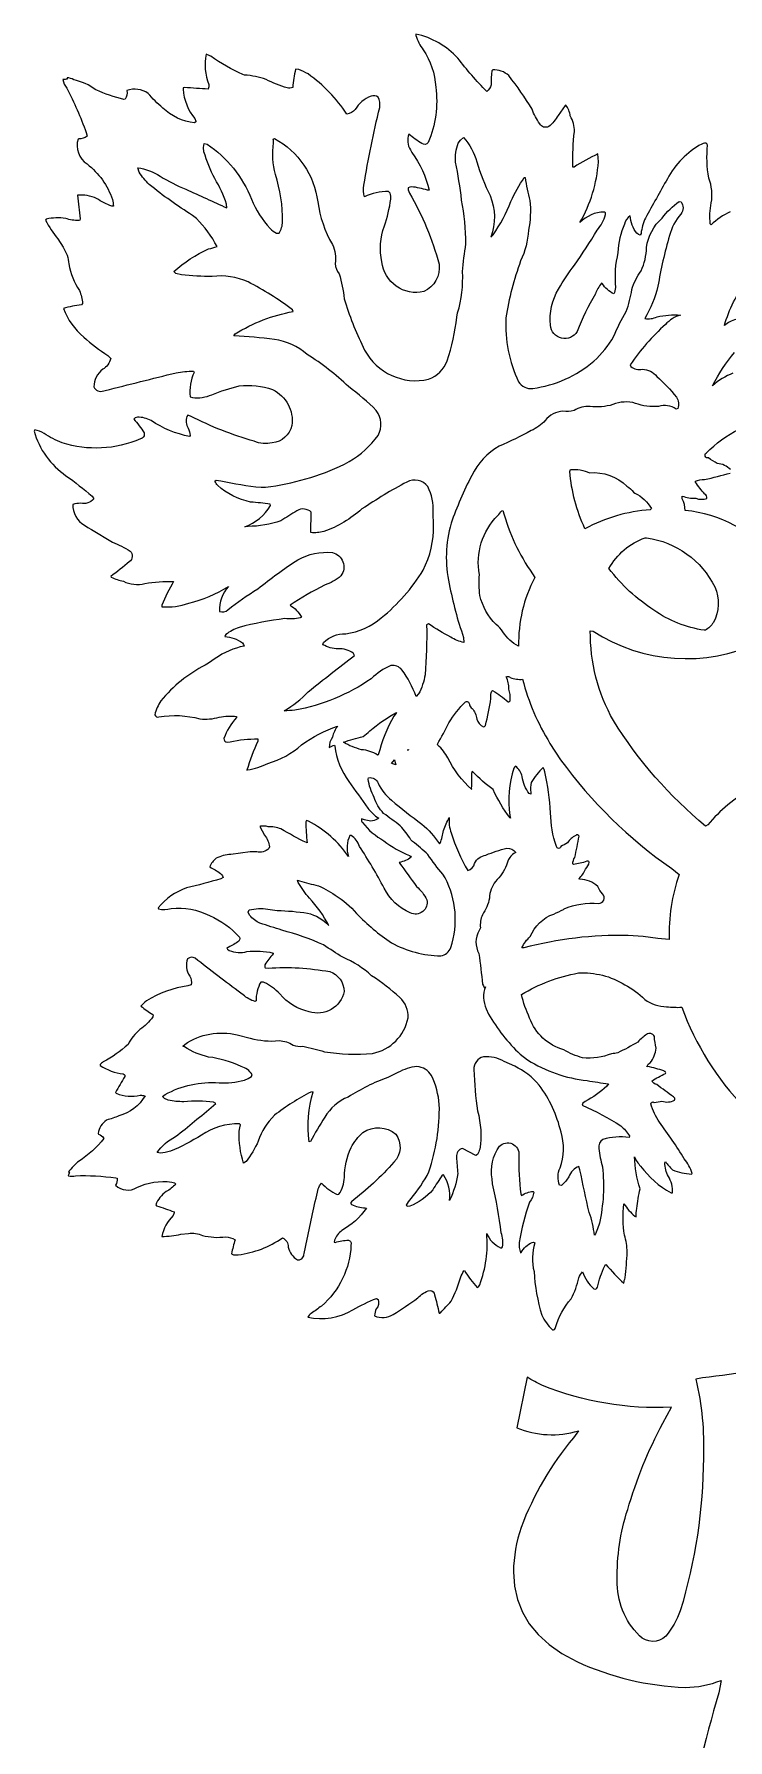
# Model space of a CAD drawing. Extents: x 1.3 to 31.4, y 0.3 to 25.4.
# Drawn here: x 17.18 to 22.23, y 12.94 to 25.36 of the extents above; entities that cross this region are included whole.
import ezdxf

# ---------------------------------------------------------------- set-up
doc = ezdxf.new("R2010")
doc.units = 0
doc.linetypes.add('0', pattern=[0])
doc.layers.add('1', color=7, linetype='0')

msp = doc.modelspace()

# ---------------------------------------------------------------- linework, layer by layer
at = {"layer": '1'}
for points in [[(22.245293, 24.065903, 0.088153), (22.107132, 23.970009), (22.100857, 23.977913, -0.088499), (22.107864, 24.13031, 0.129419), (22.090206, 24.311424, -0.071849), (22.081373, 24.55191, 0.471726), (22.049683, 24.56311), (22.038021, 24.558914, 0.146594), (21.788839, 24.306816, 0.001229), (21.628401, 24.019964, 0.07586), (21.596931, 23.907303), (21.589462, 23.895493), (21.577576, 23.900978), (21.566803, 23.909599, -0.140396), (21.517235, 24.035561, 0.185844), (21.475895, 23.976391, 0.089945), (21.428989, 23.770271, 0.082874), (21.410913, 23.51424, -0.107532), (21.398842, 23.467789, -0.117926), (21.314255, 23.543587), (21.308712, 23.545853, 0.086279), (21.264881, 23.468178, 0.044614), (21.132586, 23.194662, -0.726158), (20.938057, 23.23999, -0.163758), (20.99699, 23.503525, -0.036468), (21.112581, 23.677216, 0.023535), (21.276676, 23.93335, 0.113415), (21.3395, 24.045235), (21.338612, 24.057304), (21.330036, 24.064072, 0.204278), (21.152569, 23.987457, 0.111926), (21.286987, 24.430084), (21.285479, 24.45904), (21.281616, 24.487778, 0.027206), (21.109962, 24.392059), (21.101563, 24.39061), (21.099789, 24.398552, -0.0287), (21.112194, 24.649628, 0.129028), (21.081974, 24.763718, 0.124188), (21.050205, 24.841995), (21.045174, 24.840576), (20.993389, 24.767723, -0.088175), (20.925591, 24.686134, -0.412562), (20.859535, 24.707146, -0.06469), (20.803822, 24.812469, 0.030928), (20.635122, 25.056896, 0.195871), (20.517719, 25.099724), (20.510456, 25.092728, 0.024591), (20.505692, 24.990341, -0.196317), (20.474457, 24.940987, -0.026845), (20.26329, 25.184692, 0.156434), (19.959377, 25.359299), (19.958973, 25.349998, 0.096695), (20.013187, 25.245865, -0.128788), (20.103653, 24.974174, -0.135072), (20.049118, 24.569931, -0.408915), (20.002186, 24.56308, -0.035166), (19.908245, 24.631096, 0.249549), (19.92001, 24.51709), (19.930405, 24.497879, -0.102328), (20.054802, 24.222908), (20.042912, 24.223373, 0.050736), (19.927578, 24.248199), (19.91497, 24.245758), (19.903645, 24.240364), (19.901791, 24.227089), (19.912304, 24.202728, -0.065196), (20.127361, 23.684822, -0.328594), (20.017414, 23.484947, -0.445378), (19.710888, 23.700718, -0.138921), (19.730051, 23.96287, 0.04205), (19.777201, 24.157675, 0.060904), (19.771259, 24.202721), (19.759888, 24.213127, 0.122602), (19.584618, 24.173981, -0.126948), (19.581272, 24.260147, -0.021418), (19.696095, 24.826035, 0.166865), (19.683506, 24.899605, 0.309227), (19.633282, 24.906868, 0.181807), (19.518291, 24.810207, -0.170326), (19.45779, 24.777802, 0.089814), (19.17458, 25.069263, 0.039733), (19.108631, 25.101135), (19.083721, 25.103287, 0.034992), (19.063148, 24.971153, -0.195233), (19.022625, 24.967499, -0.042644), (18.868855, 25.028778, 0.071117), (18.712914, 25.061111), (18.699783, 25.064835, -0.045087), (18.467348, 25.198206, 0.03128), (18.434349, 25.212723, 0.144949), (18.452023, 24.992918, -0.127212), (18.448776, 24.959602, -0.018006), (18.277386, 24.971649), (18.267124, 24.968109), (18.265049, 24.957405, 0.151418), (18.350908, 24.744528, -0.044435), (18.359337, 24.719795), (18.348137, 24.713234, -0.162298), (18.117401, 24.82148, -0.040815), (18.011299, 24.928009, 0.241394), (17.857162, 24.948792, -0.153596), (17.845272, 24.885124), (17.835468, 24.883659, -0.047818), (17.630753, 24.954102, 0.102745), (17.469688, 25.026825, 0.135143), (17.42289, 25.041283), (17.422295, 25.030937, -0.003944), (17.391312, 25.028427, 0.157209), (17.420792, 24.966049, -0.028981), (17.560499, 24.643965), (17.568039, 24.616371, -0.208466), (17.506329, 24.598259), (17.501343, 24.59565, 0.333211), (17.567293, 24.414457, -0.146706), (17.751381, 24.156113, -0.042713), (17.758709, 24.107086), (17.747807, 24.106087, -0.045117), (17.636467, 24.162514, 0.147259), (17.496861, 24.185989, -0.003289), (17.515854, 24.015549), (17.514202, 24.004623), (17.507118, 24.001991, -0.088614), (17.411983, 24.017845, 0.09211), (17.270454, 24.012596), (17.264969, 24.004959, 0.043615), (17.354855, 23.8685), (17.392338, 23.808144, -0.135666), (17.434265, 23.686195, 0.098637), (17.511015, 23.492256, -0.112412), (17.533295, 23.398209), (17.526241, 23.389626, 0.03839), (17.395271, 23.362915, 0.131779), (17.542988, 23.153969, 0.0324), (17.718796, 23.019424), (17.738987, 22.998741, -0.226469), (17.680796, 22.919668, 0.22101), (17.615913, 22.792534, 0.402734), (17.688213, 22.762871), (17.698652, 22.76438, -0.005039), (18.215151, 22.893826, -0.061832), (18.341019, 22.90519), (18.345337, 22.897148, 0.122363), (18.316196, 22.719772), (18.333214, 22.713219, 0.124876), (18.475048, 22.734673, -0.040934), (18.674232, 22.79846, -0.121949), (18.916706, 22.771517, -0.330641), (19.056482, 22.510509, -0.318112), (18.914034, 22.384054, -0.147099), (18.78355, 22.395447, -0.047643), (18.320602, 22.578339), (18.301277, 22.585327), (18.292614, 22.576927, 0.212173), (18.302902, 22.491383, -0.031857), (18.318089, 22.437851), (18.312317, 22.431053, -0.105925), (18.033714, 22.54697, 0.129326), (17.934071, 22.570396), (17.915859, 22.565514), (17.906521, 22.557297, -0.049018), (17.981932, 22.457489, -0.460531), (17.954838, 22.41291, -0.18192), (17.385695, 22.384956, -0.055682), (17.255079, 22.453352, 0.058234), (17.186134, 22.479233), (17.182102, 22.470306, 0.176373), (17.413788, 22.145035, -0.022631), (17.604099, 21.995529), (17.615528, 21.975792, -0.272811), (17.519871, 21.944347, 0.060047), (17.464027, 21.936806, 0.279757), (17.548855, 21.784126), (17.573284, 21.767948), (17.598621, 21.753235), (17.751766, 21.662041, -0.045249), (17.880371, 21.596113, -0.4816), (17.874432, 21.519073, -0.023225), (17.740879, 21.412331), (17.743408, 21.407249, 0.075504), (17.831165, 21.376831, 0.179394), (17.987331, 21.360374, -0.046888), (18.196949, 21.375603, 0.030126), (18.110157, 21.202789), (18.111778, 21.190941, 0.100813), (18.306614, 21.217354, 0.07959), (18.595753, 21.339516, 0.205127), (18.530792, 21.156761, 0.27408), (18.591789, 21.16935, -0.028355), (18.808632, 21.321548, -0.024785), (19.099928, 21.533381, -0.15117), (19.351542, 21.586098, -0.537492), (19.414242, 21.416206, -0.101027), (19.294247, 21.349243, 0.031571), (19.044601, 21.202446, -0.142614), (19.126053, 21.11541), (19.11845, 21.110901, -0.086619), (19.006897, 21.105591, 0.02902), (18.672785, 21.041376, 0.081359), (18.576464, 20.989223), (18.572235, 20.982338), (18.569321, 20.9748, -0.152529), (18.6973, 20.927635), (18.705383, 20.916801), (18.710194, 20.904716, 0.115166), (18.500156, 20.813538), (18.450066, 20.780914), (18.42561, 20.765511, 0.104674), (18.104742, 20.507015, 0.099284), (18.060034, 20.404875, 0.470196), (18.08976, 20.389549, -0.106177), (18.388214, 20.376045, 0.104025), (18.528267, 20.387972, -0.083935), (18.655067, 20.392693), (18.653042, 20.384514, 0.09695), (18.562996, 20.23287, 0.432509), (18.586407, 20.205658), (18.608536, 20.207359, -0.065391), (18.810387, 20.229187), (18.809021, 20.212852, 0.03152), (18.729973, 20.001549), (18.733711, 20.003532, 0.082572), (18.882679, 20.051193, 0.112416), (19.127789, 20.185936, -0.082917), (19.389694, 20.322617, 0.109893), (19.351967, 20.242393, 0.15237), (19.328049, 20.166885, -0.078507), (19.366528, 20.184486), (19.369728, 20.176888, 0.134375), (19.472427, 19.920126, -0.000442), (19.608315, 19.725655, 0.079746), (19.68866, 19.652397, -0.269689), (19.593794, 19.638735, -0.03355), (19.56406, 19.646889, 0.268092), (19.570808, 19.621605, 0.110562), (19.727036, 19.488426, 0.079019), (19.913635, 19.380861, -0.083576), (19.925133, 19.368172, -0.117952), (19.838402, 19.330811), (19.840485, 19.325424, 0.006364), (19.964355, 19.155617, -0.085037), (20.039698, 19.058632, -0.62832), (19.917885, 18.963074, -0.177086), (19.72821, 19.143311, 0.026503), (19.5481, 19.447418, 0.173142), (19.487415, 19.526817), (19.478859, 19.526199, 0.205607), (19.469269, 19.372986, 0.124399), (19.178749, 19.629868), (19.162914, 19.634819), (19.159184, 19.625435, 0.026739), (19.167336, 19.47364), (19.16227, 19.474701, -0.022863), (18.977715, 19.574448, 0.103641), (18.883453, 19.590347, 0.102021), (18.827854, 19.59391), (18.824993, 19.590767), (18.859001, 19.528679, -0.108166), (18.894909, 19.443703), (18.89045, 19.431908, -0.265606), (18.800871, 19.407852, 0.031926), (18.753078, 19.406418), (18.613365, 19.388725, 0.10926), (18.506374, 19.360641, 0.130956), (18.458965, 19.297562), (18.468842, 19.290146, -0.085042), (18.546185, 19.243332), (18.552074, 19.233276), (18.556335, 19.221008), (18.539879, 19.21064, -0.012852), (18.290258, 19.144329, 0.142474), (18.084442, 18.999092), (18.085903, 18.992233, 0.108645), (18.178677, 18.993896, -0.153481), (18.457611, 18.94342, -0.115745), (18.67506, 18.785566, -0.37084), (18.665031, 18.751755, -0.047168), (18.583843, 18.707741), (18.589241, 18.698349), (18.601082, 18.689247, 0.150938), (18.730251, 18.68129, -0.093161), (18.919922, 18.671028), (18.920624, 18.663948, 0.029288), (18.860331, 18.586246, 0.188978), (18.863453, 18.562759), (18.884825, 18.56163, -0.05977), (19.331921, 18.535696, -0.317631), (19.436653, 18.391914, -0.451727), (19.182259, 18.243843, -0.172578), (18.969833, 18.374411, 0.073676), (18.855658, 18.456942, 0.074191), (18.830402, 18.459862, 0.122037), (18.796032, 18.321915), (18.789871, 18.318283, -0.121189), (18.703217, 18.366974), (18.686773, 18.377914, -0.008487), (18.352966, 18.633757, 0.320031), (18.298832, 18.629028, 0.248902), (18.313858, 18.503723, -0.194021), (18.323318, 18.440308), (18.301243, 18.431877, 0.106537), (17.998991, 18.322821, 0.047915), (17.959057, 18.28492, 0.031554), (18.044605, 18.222652, -0.248788), (18.044777, 18.20565, -0.092425), (17.950974, 18.113472, 0.091688), (17.865288, 18.006393, -0.068326), (17.684111, 17.878542, 0.025653), (17.661789, 17.860428), (17.663483, 17.85318, 0.125981), (17.829945, 17.791105, -0.087291), (17.843063, 17.781937), (17.840836, 17.773491, -0.008112), (17.773262, 17.655846), (17.779758, 17.650383, 0.164834), (17.953329, 17.636368, -0.099409), (17.988594, 17.630547, -0.190682), (17.798786, 17.48494, -0.018782), (17.709431, 17.454842, 0.212777), (17.647449, 17.357315), (17.650127, 17.353737, -0.176844), (17.6898, 17.321579, -0.086727), (17.508472, 17.157089, 0.04306), (17.431332, 17.077782), (17.439156, 17.073334, 0.030014), (17.430126, 17.051476), (17.432217, 17.049744, 0.149567), (17.48328, 17.050133, -0.038978), (17.775272, 17.034895), (17.786156, 17.031303, -0.161319), (17.774498, 16.981361, 0.34341), (17.929115, 16.964113, -0.147019), (18.182732, 17.003906), (18.204006, 16.997345), (18.212303, 16.989044, -0.086862), (18.142426, 16.934639, 0.148831), (18.066681, 16.838142), (18.071838, 16.831917, -0.014402), (18.200829, 16.786606, -0.200899), (18.192703, 16.761009, 0.135181), (18.110348, 16.607513, 0.053161), (18.250275, 16.624458), (18.305386, 16.630013, -0.13378), (18.406185, 16.615524, 0.090319), (18.575405, 16.604807, -0.13215), (18.643715, 16.584473, 0.008291), (18.617378, 16.482353), (18.631947, 16.475029), (18.665993, 16.474617, 0.121571), (18.989037, 16.598114, -0.288343), (19.030539, 16.530499, 0.209561), (19.09676, 16.43852, 0.439829), (19.144562, 16.475128), (19.147308, 16.483101), (19.168325, 16.588041, -0.014376), (19.249323, 16.953808, -0.101125), (19.273151, 16.996719, 0.110929), (19.387291, 16.913986), (19.3992, 16.915245, 0.149643), (19.438671, 17.038216, -0.100979), (19.487465, 17.254776, -0.086479), (19.574013, 17.36483, -0.337548), (19.814068, 17.351913, -0.36249), (19.799831, 17.148376, -0.046669), (19.490139, 16.860306), (19.484127, 16.849564), (19.490265, 16.841721, 0.116994), (19.589748, 16.81675), (19.599236, 16.813736, -0.117369), (19.420992, 16.651867, 0.140823), (19.36615, 16.580765), (19.364971, 16.565712), (19.371243, 16.563965, -0.077776), (19.469463, 16.58116, -0.430285), (19.486897, 16.545876, -0.207479), (19.27317, 16.101709, -0.012597), (19.19627, 16.048077, 0.072005), (19.173195, 16.019966, 0.19002), (19.500988, 16.074699, -0.031835), (19.673664, 16.157364), (19.683617, 16.149605, -0.265855), (19.671309, 16.080294, 0.108165), (19.65863, 16.03083, 0.267908), (19.794189, 16.040794, 0.015256), (19.973404, 16.160408, -0.151647), (20.062208, 16.214941, -0.369297), (20.095039, 16.183884, -0.018914), (20.127323, 16.048553), (20.132454, 16.050285), (20.137596, 16.053238, -0.012565), (20.216526, 16.136131, 0.045677), (20.283476, 16.308004, -0.020584), (20.307171, 16.35881), (20.311848, 16.359756, 0.041221), (20.406025, 16.235817), (20.415165, 16.242455), (20.423367, 16.256737, 0.113996), (20.474186, 16.62925, 0.180952), (20.573963, 16.525909), (20.583836, 16.524841), (20.588886, 16.532883, 0.144834), (20.580212, 16.633713, 0.023195), (20.517284, 16.991753), (20.512821, 17.026367, -0.200573), (20.566456, 17.26498, -0.698938), (20.708961, 17.198769, 0.044139), (20.722954, 16.917297), (20.727283, 16.905624, -0.142905), (20.812153, 16.935043), (20.816189, 16.931419, -0.128467), (20.786674, 16.857376, 0.050603), (20.710752, 16.565052, 0.109981), (20.720371, 16.48893), (20.725166, 16.490952, -0.161949), (20.804787, 16.564178), (20.815231, 16.565369), (20.823261, 16.561607, 0.126306), (20.81855, 16.352356, 0.06284), (20.875805, 16.035721, 0.106986), (20.951735, 15.929285, 0.526673), (20.975098, 15.945274, -0.107076), (21.088791, 16.15432, 0.060186), (21.144934, 16.307613, -0.072179), (21.170261, 16.350441, 0.126841), (21.254248, 16.226128, 0.388831), (21.279575, 16.239037, -0.051827), (21.332657, 16.393822), (21.340445, 16.403984, 0.021215), (21.472202, 16.267296, -0.105886), (21.482185, 16.307465, 0.009337), (21.496895, 16.494576, 0.055463), (21.477577, 16.617485, -0.080718), (21.472385, 16.844353, 0.05513), (21.550735, 16.755079), (21.562027, 16.749725, -0.118484), (21.567341, 16.811638, -0.032868), (21.589626, 16.955437, -0.075202), (21.549881, 17.187714, 0.112501), (21.593365, 17.120573, 0.106953), (21.815214, 16.924706, 0.101413), (21.825848, 16.925522, 0.152916), (21.795582, 17.045013, -0.12354), (21.769726, 17.144936), (21.774612, 17.152916, 0.029027), (21.825317, 17.092575, 0.083649), (21.964127, 17.062332), (21.968964, 17.067047, 0.09248), (21.911804, 17.173218, 0.021838), (21.730274, 17.438881, -0.061481), (21.667297, 17.572777, -0.569703), (21.692741, 17.583755, 0.029072), (21.749298, 17.593048, 0.216996), (21.841345, 17.600719, 0.52705), (21.832455, 17.623199, 0.005709), (21.711281, 17.713089, -0.185198), (21.675106, 17.739449, -0.03133), (21.775337, 17.794682, 0.514937), (21.767761, 17.809875), (21.762764, 17.813026, 0.03457), (21.644245, 17.844591), (21.639793, 17.843834, -0.244689), (21.663174, 17.872742, 0.132866), (21.708084, 17.978424, -0.043588), (21.69376, 18.063759, 0.46521), (21.637321, 18.079086, 0.042468), (21.57419, 18.023331, -0.02974), (21.427393, 17.945074, -0.059897), (21.382755, 17.938286, -0.124939), (21.171932, 17.908142, -0.065466), (21.035122, 17.966141, -0.237747), (20.786591, 18.197533, -0.045915), (20.726585, 18.369339, -0.089617), (21.140919, 18.526138, -0.152194), (21.479879, 18.44034, -0.065328), (21.624432, 18.333458, 0.156224), (21.783218, 18.279839, 0.032973), (21.892551, 18.276062, 0.10357), (22.349651, 17.545273, -0.017505)], [(22.287033, 23.282547, 0.100985), (22.203094, 23.238731, -0.094486), (22.368977, 23.564896, 0.07751)], [(22.265537, 22.890663, 0.097135), (22.117409, 22.799423, -0.05823), (22.27717, 23.043074, 0.125367)], [(22.247379, 22.189529, 0.180019), (22.151085, 22.234276, -0.006703), (22.086823, 22.274193, -0.812169), (22.071949, 22.310692, -0.084483), (22.308746, 22.483459, -0.012939)], [(22.570751, 21.548111, 0.19447), (21.918209, 21.891907, 0.106814), (21.896696, 21.977835), (21.894939, 21.987499), (21.895302, 21.997314, 0.103665), (21.994522, 21.980812, 0.171649), (22.075974, 21.979782, 0.343156), (22.061501, 22.011864, -0.049813), (21.992218, 22.09903), (21.991997, 22.104332, -0.106453), (22.059296, 22.11676, 0.009973), (22.245953, 22.164185, 0.484675)], [(23.029068, 20.110435, 0.122391), (22.228697, 19.750652, 0.042335), (22.081932, 19.603889), (22.066547, 19.595474, -0.081928), (21.396351, 20.362402, -0.131201), (21.227879, 21.01606), (21.248516, 21.013451, 0.26031), (22.453665, 20.932814, 0.119019)], [(22.816971, 15.696884, -0.015136), (22.042889, 15.578598), (21.995258, 15.569756, -0.067765), (22.050129, 14.997833, -0.072404), (21.8825, 13.884178, -0.081004), (21.777836, 13.698711, -0.410696), (21.584545, 13.702263, -0.204687), (21.424208, 14.10602, -0.085672), (21.499636, 14.619557, -0.053591), (21.756325, 15.249519), (21.817333, 15.365211, -0.108126), (20.880289, 15.523126, -0.032209), (20.76812, 15.584389), (20.693123, 15.216225, 0.174499), (21.14098, 15.192825), (21.10437, 15.141663, 0.082306), (20.724215, 14.490378, 0.075277), (20.668121, 14.167877), (20.675644, 14.063416), (20.697495, 13.965446), (20.733658, 13.873985), (20.784149, 13.789024), (20.848961, 13.710548), (20.928101, 13.63858), (21.021557, 13.573105), (21.129337, 13.514145, 0.097465), (21.917093, 13.325119, 0.088913), (22.18008, 13.376755), (22.162266, 13.286941, 0.033629), (21.695702, 11.135284)]]:
    msp.add_lwpolyline(points, format="xyb", dxfattribs=at)
for points in [[(19.634552, 20.667809, -0.106568), (19.078983, 20.438036, -0.032077), (19.001316, 20.434639, 0.068413), (19.176399, 20.572258, -0.009471), (19.512691, 20.836098), (19.504917, 20.851944, 0.186542), (19.39234, 20.884052, -0.112049), (19.283127, 20.91478), (19.288094, 20.931175, -0.207812), (19.448574, 20.994614, 0.145075), (19.70713, 21.110809, 0.088263), (20.011648, 21.458353, 0.128445), (20.086819, 21.784927), (20.084885, 21.877846, 0.129436), (20.045517, 22.06558, 0.378417), (19.892956, 22.09861, 0.026143), (19.566811, 21.902962, -0.094435), (19.28945, 21.738111, -0.088646), (19.194454, 21.731544), (19.198109, 21.879265, 0.355315), (19.093678, 21.889153, 0.006391), (18.976776, 21.81678, -0.078505), (18.738268, 21.775944), (18.726635, 21.774544), (18.715012, 21.773056, 0.171857), (18.902561, 21.927658), (18.899204, 21.936874, 0.026949), (18.757076, 21.953087, -0.131949), (18.516233, 22.075224, -0.057648), (18.496498, 22.10495), (18.50602, 22.113892), (18.539169, 22.109032, 0.032628), (18.832382, 22.060936), (18.865608, 22.061539, 0.08087), (19.438576, 22.228317), (19.474218, 22.249054, 0.110531), (19.684029, 22.438839, 0.300393), (19.670731, 22.619408, 0.041685), (19.469315, 22.793579, 0.052287), (19.167133, 23.027855, 0.154108), (18.929764, 23.136375, 0.022182), (18.635517, 23.162918), (18.644981, 23.176826, -0.097), (19.065929, 23.340111), (19.061237, 23.352905, 0.042058), (18.737928, 23.5562, 0.127591), (18.477978, 23.596298, -0.034879), (18.253223, 23.606987), (18.213726, 23.616325), (18.198406, 23.630547, -0.082975), (18.451551, 23.795298, 0.026871), (18.512394, 23.813087, 0.078066), (18.362049, 24.016914), (18.333317, 24.03981, -0.029334), (18.019375, 24.264629, -0.064035), (17.946514, 24.355354), (17.935383, 24.386192, -0.11344), (18.099052, 24.325272, 0.045474), (18.285858, 24.230122, -0.001873), (18.583473, 24.094191), (18.581345, 24.12104, 0.06394), (18.49671, 24.307281, -0.054904), (18.41753, 24.502991), (18.415012, 24.534622), (18.41959, 24.562538), (18.440365, 24.55851, -0.152103), (18.762785, 24.157845, 0.082173), (18.899109, 23.943285, 0.051156), (18.944603, 23.910027), (18.963734, 23.911591, 0.145444), (18.989414, 23.993752, 0.083291), (18.936893, 24.337845, -0.100142), (18.923401, 24.567398, 0.022225), (18.921791, 24.595261), (18.930946, 24.598495, -0.241879), (19.24522, 24.137611, 0.096114), (19.351387, 23.827637, -0.155859), (19.372231, 23.688797, 0.15305), (19.401016, 23.61412, -0.040208), (19.438396, 23.433197), (19.443848, 23.410357, 0.040431), (19.586342, 23.059298, 0.339171), (20.051836, 22.847645, 0.226743), (20.186386, 22.981239, 0.054017), (20.256489, 23.298615), (20.262756, 23.330788, 0.088679), (20.297974, 23.630539, -0.015085), (20.323143, 23.831818, 0.045694), (20.291485, 24.151672, 0.020499), (20.248114, 24.428478, -0.115579), (20.267628, 24.565002), (20.283283, 24.587517), (20.304577, 24.606194, -0.127836), (20.402222, 24.428986, 0.039629), (20.499035, 24.183508, -0.186917), (20.50478, 23.882042), (20.521183, 23.898285, 0.05631), (20.650795, 24.14209, -0.048353), (20.747364, 24.315178), (20.754337, 24.315369, 0.034826), (20.787987, 24.147675, -0.074476), (20.778606, 23.932396, -0.092272), (20.721184, 23.70826, 0.051364), (20.613918, 23.293617, 0.124652), (20.70558, 22.829176, 0.294522), (20.809513, 22.780739, 0.144101), (21.253309, 22.978636, 0.078048), (21.399807, 23.160194, -0.044189), (21.488766, 23.340599, 0.053025), (21.529736, 23.500229, -0.075722), (21.596958, 23.636086, 0.114062), (21.63603, 23.806597, -0.177295), (21.750294, 24.020294, -0.083167), (21.87537, 24.141121), (21.887581, 24.139641, -0.349403), (21.88549, 24.049568, 0.105482), (21.803459, 23.892982, 0.027622), (21.719481, 23.523911, -0.072474), (21.624493, 23.289124, 0.155675), (21.713074, 23.30159, -0.067141), (21.883293, 23.314674, 0.126376), (21.773899, 23.246521, 0.056944), (21.517502, 22.952721), (21.522793, 22.940819, 0.238654), (21.606514, 22.919449, -0.23387), (21.711102, 22.868401, -0.03419), (21.855904, 22.71744, -0.204376), (21.86528, 22.633652), (21.853176, 22.62973, 0.21904), (21.723537, 22.649796, -0.117335), (21.556625, 22.671669, 0.176128), (21.392342, 22.662643, -0.107596), (21.22599, 22.64946, 0.163142), (21.109451, 22.618927, -0.129191), (21.028843, 22.614525, 0.221932), (20.900223, 22.547089, -0.108208), (20.797306, 22.473587, -0.017485), (20.565666, 22.359383, 0.151637), (20.364906, 22.146011, 0.034394), (20.215321, 21.79887, 0.126072), (20.20211, 21.356998, 0.039136), (20.306503, 20.967789), (20.307529, 20.930901, -0.090616), (20.212662, 20.9695, -0.015987), (20.050713, 21.066528), (20.03677, 21.059151, -0.027259), (20.026232, 20.695927, -0.080671), (19.978687, 20.556549), (19.961079, 20.538956, 0.061704), (19.857954, 20.73292, 0.232577), (19.777477, 20.763779, 0.095792)], [(21.543201, 22.026451), (21.55238, 22.019089, -0.148517), (21.672318, 21.905273), (21.664242, 21.897552, 0.105139), (21.188648, 21.759583, -0.084328), (21.077698, 22.176704), (21.0844, 22.189743, -0.124187), (21.222691, 22.166992, -0.211681), (21.494713, 22.069853, -0.026305)], [(20.591324, 21.008347, 0.076431), (20.543716, 21.061607, -0.144452), (20.424236, 21.273209, -0.049539), (20.421047, 21.424675, -0.246415), (20.553463, 21.854181, -0.008642), (20.585114, 21.890213), (20.592678, 21.892174, 0.08998), (20.807678, 21.431519), (20.824142, 21.403732, 0.127944), (20.706226, 20.904411, -0.130337)], [(22.056944, 21.020121, -0.116867), (21.690672, 21.166634, -0.0878), (21.363148, 21.468994, -0.182995), (21.626097, 21.693394), (21.637686, 21.693708, -0.243547), (22.133936, 21.335602, -0.224969), (22.123348, 21.077499, -0.103187), (22.065498, 21.020025)], [(21.032127, 18.988998), (21.037338, 18.992561, -0.119936), (21.287254, 19.031853, 0.683826), (21.317341, 19.100754, -0.098245), (21.282787, 19.156242, 0.1879), (21.15225, 19.207737), (21.145172, 19.21122, 0.085143), (21.19389, 19.281685, 0.16202), (21.219769, 19.332375, 0.506009), (21.202587, 19.338768, -0.058057), (21.105408, 19.316101), (21.101135, 19.319473, -0.151514), (21.115166, 19.366829, 0.013031), (21.146172, 19.520784, 0.530373), (21.121925, 19.527237, 0.124502), (21.060993, 19.473145, -0.003272), (21.014437, 19.445618, -0.843647), (20.98177, 19.446945, -0.08162), (20.938744, 19.69101, 0.032078), (20.898228, 19.99057), (20.892529, 20.006248), (20.884853, 20.020973, 0.056644), (20.797859, 19.913277, 0.121953), (20.795906, 19.840363), (20.795704, 19.827766), (20.78405, 19.831123, -0.130082), (20.732594, 19.955173, 0.147762), (20.684235, 20.030907), (20.677776, 20.025673), (20.672394, 20.01712, 0.108842), (20.641647, 19.672585), (20.647591, 19.653214), (20.643845, 19.655525, -0.060544), (20.521961, 19.86039, -0.046953), (20.372807, 19.990555), (20.369076, 19.991066), (20.366222, 19.985474), (20.364449, 19.978775, -0.016827), (20.362213, 19.872681), (20.364594, 19.864258), (20.366508, 19.860268, -0.098292), (20.191292, 20.09201, 0.081908), (20.118858, 20.184029), (20.11515, 20.191719, 0.024868), (20.199303, 20.346375, -0.070123), (20.320936, 20.499704, -0.612477), (20.348167, 20.477364, 0.171887), (20.367741, 20.451715, -0.160853), (20.402088, 20.37426, 0.204432), (20.450237, 20.317146), (20.459007, 20.318924), (20.466087, 20.327469, 0.009948), (20.505146, 20.524193, -0.11018), (20.511532, 20.578133), (20.517265, 20.58197, -0.044337), (20.629955, 20.499432, 0.514768), (20.645557, 20.510979, 0.092421), (20.635456, 20.592705, 0.111168), (20.616295, 20.681992, -0.278132), (20.645372, 20.675526, 0.110484), (20.735725, 20.663467, 0.075983), (20.934444, 20.196869), (21.011978, 20.077599, 0.083955), (21.820175, 19.28553), (21.87405, 19.242256, 0.092113), (21.801723, 18.768402), (21.7187, 18.777237), (21.611179, 18.791611), (21.502403, 18.799248, 0.069303), (20.74324, 18.708405), (20.730686, 18.709099, -0.117551), (20.790852, 18.790543, -0.22042), (20.962568, 18.954514, 0.023964)], [(19.624447, 20.288536, -0.047858), (19.817234, 20.422096), (19.815605, 20.417015), (19.798759, 20.395859, 0.06745), (19.685871, 20.113022), (19.680767, 20.112259, 0.113591), (19.562759, 20.151131, -0.072679), (19.432556, 20.204636, -0.032337), (19.574932, 20.246429, 0.045631)], [(19.813923, 20.041229, -0.053036), (19.782703, 20.050713), (19.803925, 20.07637, 0.023133)], [(21.190205, 17.589752), (21.172649, 17.577576), (21.169224, 17.563896, -0.042107), (21.44898, 17.412861, -0.080436), (21.512371, 17.341209), (21.509727, 17.32933, 0.100665), (21.319469, 17.314125, 0.310106), (21.289417, 17.249191, 0.02892), (21.315773, 17.11451, -0.08336), (21.293724, 16.703751), (21.281288, 16.663795), (21.266186, 16.626709), (21.257301, 16.617691, 0.062229), (21.219803, 16.782707, -0.011781), (21.152843, 17.092911), (21.145275, 17.11689, 0.22), (21.071611, 17.042517, -0.086759), (21.018177, 16.979523), (21.004845, 16.981277, -0.201987), (21.007427, 17.107277, 0.164627), (21.014709, 17.36824, 0.097605), (20.85643, 17.710146, 0.109366), (20.677784, 17.846466), (20.600636, 17.882133, 0.148177), (20.450045, 17.915777, 0.352411), (20.380669, 17.822151, 0.024974), (20.406994, 17.521248, -0.111824), (20.423553, 17.244549, -0.052108), (20.407135, 17.205345), (20.396194, 17.197823), (20.297718, 17.248672, 0.361582), (20.253849, 17.18644, 0.012494), (20.264511, 17.065529, -0.071388), (20.204655, 16.870216, 0.178665), (20.159565, 17.056122), (20.151283, 17.05481, 0.005063), (20.082005, 16.9478, -0.13006), (19.914036, 16.829178), (19.89642, 16.827248), (19.889641, 16.835747), (19.906326, 16.860313, 0.037453), (20.041161, 17.051712), (20.05341, 17.078537, 0.086788), (20.129572, 17.568623, 0.088475), (20.073172, 17.778646, 0.228415), (19.966228, 17.846191, 0.097065), (19.827869, 17.801224), (19.754917, 17.765907, 0.050877), (19.465584, 17.622978, 0.167719), (19.297096, 17.4757, 0.020524), (19.192295, 17.299118), (19.182693, 17.297417, -0.101284), (19.211163, 17.661621), (19.195797, 17.658813, 0.050916), (18.930733, 17.489708, 0.119937), (18.812681, 17.302025, -0.052867), (18.723511, 17.152832), (18.704506, 17.141113, -0.079427), (18.673519, 17.373856), (18.677536, 17.398224), (18.684158, 17.421181), (18.676571, 17.428528, 0.149004), (18.399044, 17.346214, -0.049364), (18.172943, 17.228241), (18.13612, 17.218155), (18.100861, 17.213539), (18.076534, 17.218475, -0.116723), (18.209587, 17.334816), (18.228092, 17.347404, 0.002427), (18.504826, 17.575165), (18.487278, 17.584831, 0.055906), (18.271904, 17.588552, -0.057509), (18.156719, 17.600761), (18.131229, 17.611526), (18.11557, 17.626831), (18.134663, 17.641068, -0.148391), (18.526972, 17.726244, 0.07116), (18.711838, 17.745506), (18.739239, 17.756721), (18.764233, 17.77169), (18.767262, 17.787277, 0.173464), (18.689289, 17.845156, 0.07548), (18.450775, 17.914108, -0.09119), (18.27626, 17.987841), (18.270502, 17.990112), (18.26469, 17.992241), (18.27718, 18.005608, -0.214915), (18.659519, 18.074883), (18.754406, 18.05117, 0.089147), (18.964514, 18.033154, -0.149241), (19.065502, 18.000267, 0.127667), (19.136616, 17.993202, -0.013632), (19.29475, 17.952995, 0.062874), (19.643419, 17.940081, 0.305173), (19.902315, 18.199333, 0.231347), (19.842712, 18.34623, 0.044729), (19.637119, 18.504837, 0.089798), (19.426929, 18.639771, -0.004073), (19.287151, 18.730263, 0.036855), (18.984917, 18.837292, 0.004391), (18.82502, 18.887281, -0.111853), (18.749668, 18.945633), (18.739658, 18.967934), (18.747307, 18.984306, -0.108943), (18.881893, 18.990692), (18.950157, 18.981583, -0.026345), (19.171114, 18.961643, -0.149015), (19.325035, 18.870934, 0.070353), (19.184151, 19.070244, -0.043935), (19.102711, 19.185028), (19.096947, 19.201599, 0.042828), (19.231617, 19.166046, -0.082586), (19.371124, 19.091225, -0.090173), (19.527981, 18.959183, 0.053848), (19.781364, 18.745361, 0.120984), (20.140074, 18.650625, 0.293151), (20.21257, 18.711807, 0.204011), (20.171938, 19.217751), (20.15456, 19.245056, -0.028508), (20.046532, 19.387589, 0.035858), (19.933445, 19.483864), (19.922516, 19.495178, 0.039612), (19.84586, 19.597931, -0.011031), (19.724594, 19.687645, -0.125509), (19.655338, 19.803726, -0.076181), (19.610931, 19.936729), (19.61504, 19.946983, -0.374734), (19.683823, 19.90715, 0.113501), (19.782635, 19.78273, 0.01436), (20.001274, 19.609818, -0.070335), (20.131367, 19.466026), (20.135765, 19.470871, 0.060424), (20.159321, 19.563042, -0.017925), (20.20166, 19.657959, 0.124725), (20.21629, 19.545013, 0.061327), (20.336517, 19.270569, 0.283364), (20.386353, 19.323648, -0.24574), (20.468292, 19.384331, -0.041955), (20.621359, 19.433123, -0.257113), (20.685535, 19.403885, 0.234788), (20.618874, 19.310867, -0.107508), (20.537865, 19.192497, 0.154093), (20.49445, 19.07077, -0.103508), (20.442596, 18.949066, 0.116733), (20.428204, 18.85376), (20.418739, 18.834997, 0.266294), (20.417934, 18.667343, -0.000426), (20.444733, 18.443827), (20.449766, 18.432081), (20.456406, 18.421165), (20.464493, 18.42514, 0.195536), (20.470337, 18.265518), (20.48782, 18.226875, 0.072425), (20.717529, 17.934669), (20.771927, 17.89267, 0.113089), (21.204136, 17.742538, 0.00947), (21.360851, 17.719284), (21.347771, 17.702438, -0.06635)]]:
    msp.add_lwpolyline(points, format="xyb", close=True, dxfattribs=at)
msp.add_lwpolyline([(19.897964, 20.149246), (19.905418, 20.151726), (19.903603, 20.14566)], close=True, dxfattribs=at)

doc.saveas('drawing.dxf')
